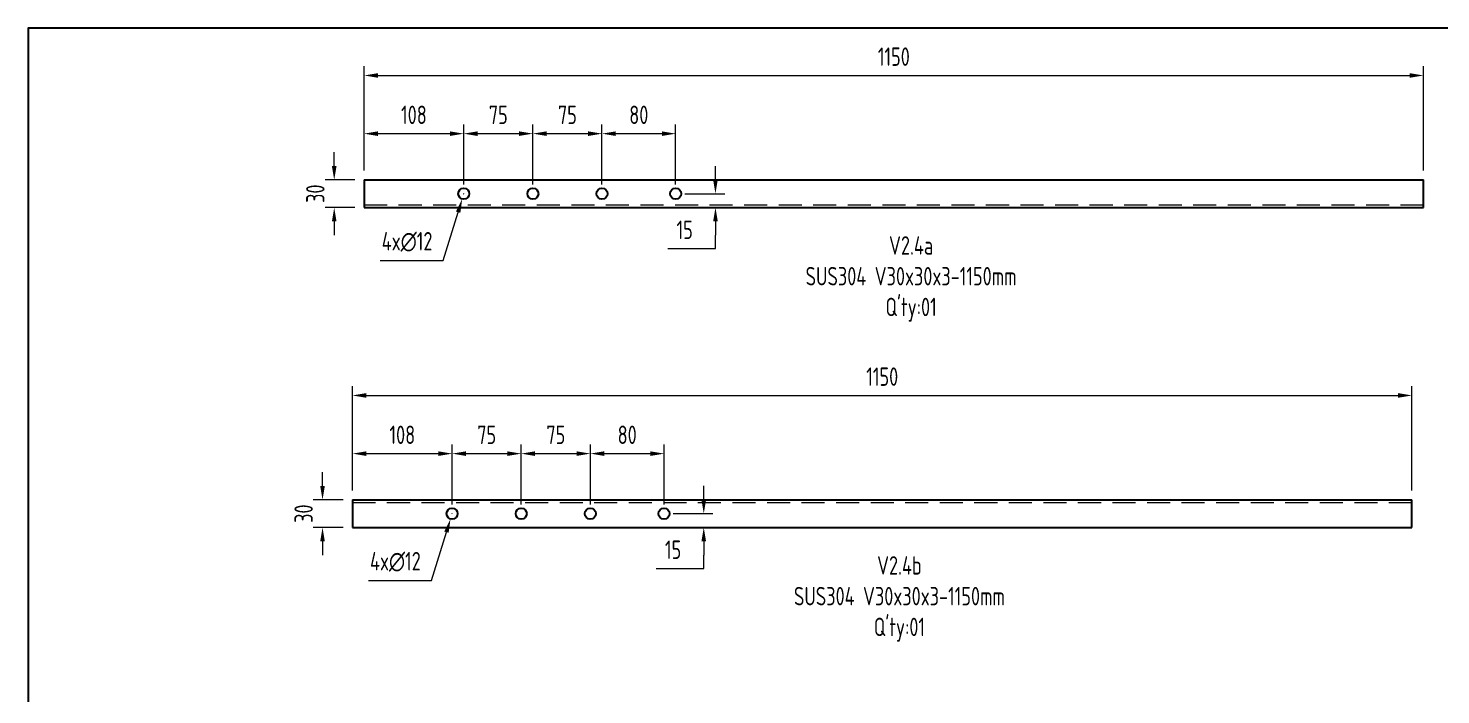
# Model space of a CAD drawing. Header units: millimetres. Extents: x -46397 to 283259, y -8690 to 23983.
# Drawn here: x 248395 to 249928, y -1487 to -764 of the extents above; entities that cross this region are included whole.
import ezdxf

# ---------------------------------------------------------------- set-up
doc = ezdxf.new("R2010")
doc.units = ezdxf.units.MM
doc.linetypes.add('HIDDEN', pattern=[0.375, 0.25, -0.125])
doc.layers.get('Defpoints').update_dxf_attribs({"lineweight": 0})
for name, color, linetype, lineweight in [('CHUAN NET KHUAT', 4, 'HIDDEN', 0), ('Dtext', 255, 'Continuous', 20), ('DUONGCHINH', 7, 'Continuous', 25)]:
    doc.layers.add(name, color=color, linetype=linetype, lineweight=lineweight)
doc.layers.add('DIM', color=8, linetype='Continuous')
doc.styles.add('Chu va so', font='arial.ttf')
doc.styles.add('GHI CHÚ 1', font='isocp_IV25.ttf', dxfattribs={"width": 0.8})
doc.styles.get("Standard").update_dxf_attribs({"font": 'isocp.shx', "width": 0.8})
doc.styles.add('TCVN', font='arial.ttf')
doc.dimstyles.new('1-30SCALE', dxfattribs={"dimtxt": 75, "dimasz": 75, "dimexe": 37.5, "dimexo": 30, "dimgap": 30, "dimtad": 1, "dimtoh": 1, "dimdec": 0, "dimdsep": 46, "dimtxsty": 'GHI CHÚ 1', "dimcen": 0.09, "dimclrd": 256, "dimclre": 256, "dimclrt": 2, "dimadec": 0, "dimazin": 0, "dimtfac": 1, "dimtdec": 0, "dimtofl": 0, "dimtmove": 0, "dimatfit": 3, "dimfxl": 1, "dimlwd": 0, "dimlwe": 0, "dimarcsym": 0})

# ---------------------------------------------------------------- blocks, each defined once
blk = doc.blocks.new('*D1302')
at = {"layer": 'Defpoints', "color": 0, "transparency": 16777216}
for p in [(249909.1, -815.3), (248759.1, -928.5, -1.5), (249909.1, -928.5, -1.5)]:
    blk.add_point(p, dxfattribs=at)
at = {"layer": 'DIM', "linetype": 'Continuous', "lineweight": 0, "transparency": 16777216}
for p, q in [((248759.1, -918.5), (248759.1, -805.3)), ((249909.1, -918.5), (249909.1, -805.3)), ((248774.1, -815.3), (249894.1, -815.3))]:
    blk.add_line(p, q, dxfattribs=at)
at = {"layer": 'DIM', "transparency": 16777216}
for points in [[(248774.1, -812.8), (248774.1, -817.8), (248759.1, -815.3)], [(249894.1, -812.8), (249894.1, -817.8), (249909.1, -815.3)]]:
    blk.add_solid(points, dxfattribs=at)
at = {"layer": 'DIM', "color": 2, "transparency": 16777216, "insert": (249334.1, -794.9), "char_height": 20, "attachment_point": 5, "style": 'GHI CHÚ 1'}
blk.add_mtext('1150', dxfattribs=at)
blk = doc.blocks.new('*D1303')
at = {"layer": 'Defpoints', "color": 0, "transparency": 16777216}
for p in [(248867.3, -878.4), (248759.1, -928.5, -1.5), (248867.3, -943.5, -1.5)]:
    blk.add_point(p, dxfattribs=at)
at = {"layer": 'DIM', "linetype": 'Continuous', "lineweight": 0, "transparency": 16777216}
for p, q in [((248759.1, -918.5), (248759.1, -868.4)), ((248867.3, -933.5), (248867.3, -868.4)), ((248774.1, -878.4), (248852.3, -878.4))]:
    blk.add_line(p, q, dxfattribs=at)
at = {"layer": 'DIM', "transparency": 16777216}
for points in [[(248774.1, -875.9), (248774.1, -880.9), (248759.1, -878.4)], [(248852.3, -875.9), (248852.3, -880.9), (248867.3, -878.4)]]:
    blk.add_solid(points, dxfattribs=at)
at = {"layer": 'DIM', "color": 2, "transparency": 16777216, "insert": (248813.2, -858), "char_height": 20, "attachment_point": 5, "style": 'GHI CHÚ 1'}
blk.add_mtext('108', dxfattribs=at)
blk = doc.blocks.new('*D1298')
at = {"layer": 'Defpoints', "color": 0, "transparency": 16777216}
for p in [(248942.3, -878.4), (248867.3, -943.5, -1.5), (248942.3, -943.5, -1.5)]:
    blk.add_point(p, dxfattribs=at)
at = {"layer": 'DIM', "linetype": 'Continuous', "lineweight": 0, "transparency": 16777216}
for p, q in [((248867.3, -933.5), (248867.3, -868.4)), ((248942.3, -933.5), (248942.3, -868.4)), ((248882.3, -878.4), (248927.3, -878.4))]:
    blk.add_line(p, q, dxfattribs=at)
at = {"layer": 'DIM', "transparency": 16777216}
for points in [[(248882.3, -875.9), (248882.3, -880.9), (248867.3, -878.4)], [(248927.3, -875.9), (248927.3, -880.9), (248942.3, -878.4)]]:
    blk.add_solid(points, dxfattribs=at)
at = {"layer": 'DIM', "color": 2, "transparency": 16777216, "insert": (248904.8, -858), "char_height": 20, "attachment_point": 5, "style": 'GHI CHÚ 1'}
blk.add_mtext('75', dxfattribs=at)
blk = doc.blocks.new('*D1299')
at = {"layer": 'Defpoints', "color": 0, "transparency": 16777216}
for p in [(249017.3, -878.4), (248942.3, -943.5, -1.5), (249017.3, -943.5, -1.5)]:
    blk.add_point(p, dxfattribs=at)
at = {"layer": 'DIM', "linetype": 'Continuous', "lineweight": 0, "transparency": 16777216}
for p, q in [((248942.3, -933.5), (248942.3, -868.4)), ((249017.3, -933.5), (249017.3, -868.4)), ((248957.3, -878.4), (249002.3, -878.4))]:
    blk.add_line(p, q, dxfattribs=at)
at = {"layer": 'DIM', "transparency": 16777216}
for points in [[(248957.3, -875.9), (248957.3, -880.9), (248942.3, -878.4)], [(249002.3, -875.9), (249002.3, -880.9), (249017.3, -878.4)]]:
    blk.add_solid(points, dxfattribs=at)
at = {"layer": 'DIM', "color": 2, "transparency": 16777216, "insert": (248979.8, -858), "char_height": 20, "attachment_point": 5, "style": 'GHI CHÚ 1'}
blk.add_mtext('75', dxfattribs=at)
blk = doc.blocks.new('*D1300')
at = {"layer": 'Defpoints', "color": 0, "transparency": 16777216}
for p in [(249097.3, -878.4), (249017.3, -943.5, -1.5), (249097.3, -943.5, -1.5)]:
    blk.add_point(p, dxfattribs=at)
at = {"layer": 'DIM', "linetype": 'Continuous', "lineweight": 0, "transparency": 16777216}
for p, q in [((249017.3, -933.5), (249017.3, -868.4)), ((249097.3, -933.5), (249097.3, -868.4)), ((249032.3, -878.4), (249082.3, -878.4))]:
    blk.add_line(p, q, dxfattribs=at)
at = {"layer": 'DIM', "transparency": 16777216}
for points in [[(249032.3, -875.9), (249032.3, -880.9), (249017.3, -878.4)], [(249082.3, -875.9), (249082.3, -880.9), (249097.3, -878.4)]]:
    blk.add_solid(points, dxfattribs=at)
at = {"layer": 'DIM', "color": 2, "transparency": 16777216, "insert": (249057.3, -858), "char_height": 20, "attachment_point": 5, "style": 'GHI CHÚ 1'}
blk.add_mtext('80', dxfattribs=at)
blk = doc.blocks.new('*D1301')
at = {"layer": 'Defpoints', "color": 0, "transparency": 16777216}
for p in [(249097.3, -943.5, -1.5), (249097.3, -958.5, -1.5), (249140.5, -958.5)]:
    blk.add_point(p, dxfattribs=at)
at = {"layer": 'DIM', "linetype": 'Continuous', "lineweight": 0, "transparency": 16777216}
for p, q in [((249140.5, -928.5), (249140.5, -913.5)), ((249107.3, -943.5), (249150.5, -943.5)), ((249107.3, -958.5), (249150.5, -958.5)), ((249140.5, -973.5), (249140.5, -988.5)), ((249140.5, -1003), (249140.5, -988.5)), ((249088.8, -1003), (249140.5, -1003))]:
    blk.add_line(p, q, dxfattribs=at)
at = {"layer": 'DIM', "transparency": 16777216}
for points in [[(249138, -928.5), (249143, -928.5), (249140.5, -943.5)], [(249138, -973.5), (249143, -973.5), (249140.5, -958.5)]]:
    blk.add_solid(points, dxfattribs=at)
at = {"layer": 'DIM', "color": 2, "transparency": 16777216, "insert": (249107.1, -982.7), "char_height": 20, "attachment_point": 5, "style": 'GHI CHÚ 1'}
blk.add_mtext('15', dxfattribs=at)
blk = doc.blocks.new('*D1304')
at = {"layer": 'Defpoints', "color": 0, "transparency": 16777216}
for p in [(248759.1, -928.5, -1.5), (248726.7, -958.5), (248759.1, -958.5, -1.5)]:
    blk.add_point(p, dxfattribs=at)
at = {"layer": 'DIM', "linetype": 'Continuous', "lineweight": 0, "transparency": 16777216}
for p, q in [((248726.7, -913.5), (248726.7, -898.5)), ((248749.1, -928.5), (248716.7, -928.5)), ((248749.1, -958.5), (248716.7, -958.5)), ((248726.7, -973.5), (248726.7, -988.5))]:
    blk.add_line(p, q, dxfattribs=at)
at = {"layer": 'DIM', "transparency": 16777216}
for points in [[(248724.2, -913.5), (248729.2, -913.5), (248726.7, -928.5)], [(248724.2, -973.5), (248729.2, -973.5), (248726.7, -958.5)]]:
    blk.add_solid(points, dxfattribs=at)
at = {"layer": 'DIM', "color": 2, "transparency": 16777216, "insert": (248706.2, -943.5), "char_height": 20, "attachment_point": 5, "rotation": 90, "style": 'GHI CHÚ 1'}
blk.add_mtext('30', dxfattribs=at)
blk = doc.blocks.new('*D1305')
at = {"layer": 'Defpoints', "color": 0, "transparency": 16777216}
for p in [(248865.6, -949.2, -1.5), (248869.1, -937.8, -1.5)]:
    blk.add_point(p, dxfattribs=at)
at = {"layer": 'DIM', "lineweight": 0, "transparency": 16777216}
for p, q in [((248867.2, -943.5), (248867.4, -943.5)), ((248867.3, -943.6), (248867.3, -943.4))]:
    blk.add_line(p, q, dxfattribs=at)
at = {"layer": 'DIM', "linetype": 'Continuous', "lineweight": 0, "transparency": 16777216}
for p, q in [((248845, -1016.1), (248861.2, -963.6)), ((248776.5, -1016.1), (248845, -1016.1))]:
    blk.add_line(p, q, dxfattribs=at)
at = {"layer": 'DIM', "transparency": 16777216}
blk.add_solid([(248858.8, -962.8), (248863.6, -964.3), (248865.6, -949.2)], dxfattribs=at)
at = {"layer": 'DIM', "color": 2, "transparency": 16777216, "insert": (248805.8, -995.7), "char_height": 20, "attachment_point": 5, "style": 'GHI CHÚ 1'}
blk.add_mtext('4x∅12', dxfattribs=at)
blk = doc.blocks.new('*U1837')
at = {"lineweight": 25}
for points in [[(0, 0), (2559.4, 0), (2559.4, 1676.5), (0, 1676.5)], [(0, 0), (1935.2, 0), (1935.2, 1676.5), (0, 1676.5)]]:
    blk.add_lwpolyline(points, close=True, dxfattribs=at)
at = {"layer": 'Dtext', "ltscale": 0.1}
for tag, p, height, style in [('FOR_APPROVAL3', (2063.1, 628.9, -0.1), 13.4, 'TCVN'), ('REV_3', (1951.6, 629.7), 11.1, 'TCVN'), ('REV_2', (1951.6, 588.1), 11.1, 'TCVN'), ('FOR_APPROVAL2', (2063.1, 587.3, -0.1), 13.4, 'TCVN'), ('REV_1', (1951.6, 546.5), 11.1, 'TCVN'), ('FOR_APPROVAL1', (2063.1, 545.7, -0.1), 13.4, 'TCVN'), ('REV_0', (1951.6, 504.9), 11.1, 'TCVN'), ('NGUOI_VE', (2181.9, 504.3, -0.1), 13.4, 'TCVN'), ('NGUOI_KIEM_2', (2300.1, 504.3, -0.1), 13.4, 'TCVN'), ('NGUOI_DUYET', (2442.9, 504.3, -0.1), 13.4, 'TCVN'), ('1.1_A4', (2450.1, 25.4, -0.1), 13.4, 'Chu va so'), ('A4_A4', (2494.6, 25.4, -0.1), 13.4, 'Chu va so'), ('REV.', (2531.2, 25.4, -0.1), 13.4, 'Chu va so')]:
    blk.add_attdef(tag, p, '', height=height, dxfattribs=dict(at, style=style))
for tag, p, height, style, width in [('NGAY_REV03', (1979.9, 628.9, -0.1), 11.6, 'TCVN', 0.95), ('NGAY_REV02', (1979.9, 587.3, -0.1), 11.6, 'TCVN', 0.95), ('NGAY_REV01', (1979.9, 545.7, -0.1), 11.6, 'TCVN', 0.95), ('NGAY_REV0', (1979.9, 504.1, -0.1), 11.6, 'TCVN', 0.95), ('DWD.NO', (1978.9, 10.9, -0.1), 17.8, 'Chu va so', 0.85)]:
    blk.add_attdef(tag, p, '', height=height, dxfattribs=dict(at, style=style, width=width))
at = {"layer": 'Dtext', "lineweight": 25, "ltscale": 0.1, "style": 'Chu va so'}
for tag, p, height in [('PROJECT_CODE', (2107.8, 209.6), 26.8), ('TITLE1', (1991.9, 159.8, -0.1), 17.8), ('TITLE2', (1991.9, 117.9, -0.1), 17.8), ('TITLE3', (1991.9, 76.3, -0.1), 17.8)]:
    blk.add_attdef(tag, p, '', height=height, dxfattribs=at)
blk = doc.blocks.new('*D1847')
at = {"layer": 'Defpoints', "color": 0, "transparency": 16777216}
for p in [(249896.5, -1162.3), (248746.5, -1275.5, -1.5), (249896.5, -1275.5, -1.5)]:
    blk.add_point(p, dxfattribs=at)
at = {"layer": 'DIM', "linetype": 'Continuous', "lineweight": 0, "transparency": 16777216}
for p, q in [((248746.5, -1265.5), (248746.5, -1152.3)), ((248761.5, -1162.3), (249881.5, -1162.3)), ((249896.5, -1265.5), (249896.5, -1152.3))]:
    blk.add_line(p, q, dxfattribs=at)
at = {"layer": 'DIM', "transparency": 16777216}
for points in [[(248761.5, -1159.8), (248761.5, -1164.8), (248746.5, -1162.3)], [(249881.5, -1159.8), (249881.5, -1164.8), (249896.5, -1162.3)]]:
    blk.add_solid(points, dxfattribs=at)
at = {"layer": 'DIM', "color": 2, "transparency": 16777216, "insert": (249321.5, -1141.9), "char_height": 20, "attachment_point": 5, "style": 'GHI CHÚ 1'}
blk.add_mtext('1150', dxfattribs=at)
blk = doc.blocks.new('*D1848')
at = {"layer": 'Defpoints', "color": 0, "transparency": 16777216}
for p in [(248854.7, -1225.4), (248746.5, -1275.5, -1.5), (248854.7, -1290.5, -1.5)]:
    blk.add_point(p, dxfattribs=at)
at = {"layer": 'DIM', "linetype": 'Continuous', "lineweight": 0, "transparency": 16777216}
for p, q in [((248746.5, -1265.5), (248746.5, -1215.4)), ((248761.5, -1225.4), (248839.7, -1225.4)), ((248854.7, -1280.5), (248854.7, -1215.4))]:
    blk.add_line(p, q, dxfattribs=at)
at = {"layer": 'DIM', "transparency": 16777216}
for points in [[(248761.5, -1222.9), (248761.5, -1227.9), (248746.5, -1225.4)], [(248839.7, -1222.9), (248839.7, -1227.9), (248854.7, -1225.4)]]:
    blk.add_solid(points, dxfattribs=at)
at = {"layer": 'DIM', "color": 2, "transparency": 16777216, "insert": (248800.6, -1205), "char_height": 20, "attachment_point": 5, "style": 'GHI CHÚ 1'}
blk.add_mtext('108', dxfattribs=at)
blk = doc.blocks.new('*D1849')
at = {"layer": 'Defpoints', "color": 0, "transparency": 16777216}
for p in [(248929.7, -1225.4), (248854.7, -1290.5, -1.5), (248929.7, -1290.5, -1.5)]:
    blk.add_point(p, dxfattribs=at)
at = {"layer": 'DIM', "linetype": 'Continuous', "lineweight": 0, "transparency": 16777216}
for p, q in [((248854.7, -1280.5), (248854.7, -1215.4)), ((248869.7, -1225.4), (248914.7, -1225.4)), ((248929.7, -1280.5), (248929.7, -1215.4))]:
    blk.add_line(p, q, dxfattribs=at)
at = {"layer": 'DIM', "transparency": 16777216}
for points in [[(248869.7, -1222.9), (248869.7, -1227.9), (248854.7, -1225.4)], [(248914.7, -1222.9), (248914.7, -1227.9), (248929.7, -1225.4)]]:
    blk.add_solid(points, dxfattribs=at)
at = {"layer": 'DIM', "color": 2, "transparency": 16777216, "insert": (248892.2, -1205), "char_height": 20, "attachment_point": 5, "style": 'GHI CHÚ 1'}
blk.add_mtext('75', dxfattribs=at)
blk = doc.blocks.new('*D1850')
at = {"layer": 'Defpoints', "color": 0, "transparency": 16777216}
for p in [(249004.7, -1225.4), (248929.7, -1290.5, -1.5), (249004.7, -1290.5, -1.5)]:
    blk.add_point(p, dxfattribs=at)
at = {"layer": 'DIM', "linetype": 'Continuous', "lineweight": 0, "transparency": 16777216}
for p, q in [((248929.7, -1280.5), (248929.7, -1215.4)), ((248944.7, -1225.4), (248989.7, -1225.4)), ((249004.7, -1280.5), (249004.7, -1215.4))]:
    blk.add_line(p, q, dxfattribs=at)
at = {"layer": 'DIM', "transparency": 16777216}
for points in [[(248944.7, -1222.9), (248944.7, -1227.9), (248929.7, -1225.4)], [(248989.7, -1222.9), (248989.7, -1227.9), (249004.7, -1225.4)]]:
    blk.add_solid(points, dxfattribs=at)
at = {"layer": 'DIM', "color": 2, "transparency": 16777216, "insert": (248967.2, -1205), "char_height": 20, "attachment_point": 5, "style": 'GHI CHÚ 1'}
blk.add_mtext('75', dxfattribs=at)
blk = doc.blocks.new('*D1851')
at = {"layer": 'Defpoints', "color": 0, "transparency": 16777216}
for p in [(249084.7, -1225.4), (249004.7, -1290.5, -1.5), (249084.7, -1290.5, -1.5)]:
    blk.add_point(p, dxfattribs=at)
at = {"layer": 'DIM', "linetype": 'Continuous', "lineweight": 0, "transparency": 16777216}
for p, q in [((249004.7, -1280.5), (249004.7, -1215.4)), ((249019.7, -1225.4), (249069.7, -1225.4)), ((249084.7, -1280.5), (249084.7, -1215.4))]:
    blk.add_line(p, q, dxfattribs=at)
at = {"layer": 'DIM', "transparency": 16777216}
for points in [[(249019.7, -1222.9), (249019.7, -1227.9), (249004.7, -1225.4)], [(249069.7, -1222.9), (249069.7, -1227.9), (249084.7, -1225.4)]]:
    blk.add_solid(points, dxfattribs=at)
at = {"layer": 'DIM', "color": 2, "transparency": 16777216, "insert": (249044.7, -1205), "char_height": 20, "attachment_point": 5, "style": 'GHI CHÚ 1'}
blk.add_mtext('80', dxfattribs=at)
blk = doc.blocks.new('*D1852')
at = {"layer": 'Defpoints', "color": 0, "transparency": 16777216}
for p in [(249084.7, -1290.5, -1.5), (249084.7, -1305.5, -1.5), (249127.8, -1305.5)]:
    blk.add_point(p, dxfattribs=at)
at = {"layer": 'DIM', "linetype": 'Continuous', "lineweight": 0, "transparency": 16777216}
for p, q in [((249127.8, -1275.5), (249127.8, -1260.5)), ((249094.7, -1290.5), (249137.8, -1290.5)), ((249094.7, -1305.5), (249137.8, -1305.5)), ((249127.8, -1320.5), (249127.8, -1335.5)), ((249127.8, -1350), (249127.8, -1335.5)), ((249076.1, -1350), (249127.8, -1350))]:
    blk.add_line(p, q, dxfattribs=at)
at = {"layer": 'DIM', "transparency": 16777216}
for points in [[(249125.3, -1275.5), (249130.3, -1275.5), (249127.8, -1290.5)], [(249125.3, -1320.5), (249130.3, -1320.5), (249127.8, -1305.5)]]:
    blk.add_solid(points, dxfattribs=at)
at = {"layer": 'DIM', "color": 2, "transparency": 16777216, "insert": (249094.5, -1329.6), "char_height": 20, "attachment_point": 5, "style": 'GHI CHÚ 1'}
blk.add_mtext('15', dxfattribs=at)
blk = doc.blocks.new('*D1853')
at = {"layer": 'Defpoints', "color": 0, "transparency": 16777216}
for p in [(248746.5, -1275.5, -1.5), (248714, -1305.5), (248746.5, -1305.5, -1.5)]:
    blk.add_point(p, dxfattribs=at)
at = {"layer": 'DIM', "linetype": 'Continuous', "lineweight": 0, "transparency": 16777216}
for p, q in [((248714, -1260.5), (248714, -1245.5)), ((248736.5, -1275.5), (248704, -1275.5)), ((248736.5, -1305.5), (248704, -1305.5)), ((248714, -1320.5), (248714, -1335.5))]:
    blk.add_line(p, q, dxfattribs=at)
at = {"layer": 'DIM', "transparency": 16777216}
for points in [[(248711.5, -1260.5), (248716.5, -1260.5), (248714, -1275.5)], [(248711.5, -1320.5), (248716.5, -1320.5), (248714, -1305.5)]]:
    blk.add_solid(points, dxfattribs=at)
at = {"layer": 'DIM', "color": 2, "transparency": 16777216, "insert": (248693.5, -1290.5), "char_height": 20, "attachment_point": 5, "rotation": 90, "style": 'GHI CHÚ 1'}
blk.add_mtext('30', dxfattribs=at)
blk = doc.blocks.new('*D1854')
at = {"layer": 'Defpoints', "color": 0, "transparency": 16777216}
for p in [(248856.4, -1284.8, -1.5), (248852.9, -1296.2, -1.5)]:
    blk.add_point(p, dxfattribs=at)
at = {"layer": 'DIM', "lineweight": 0, "transparency": 16777216}
for p, q in [((248854.6, -1290.5), (248854.7, -1290.5)), ((248854.7, -1290.6), (248854.7, -1290.4))]:
    blk.add_line(p, q, dxfattribs=at)
at = {"layer": 'DIM', "linetype": 'Continuous', "lineweight": 0, "transparency": 16777216}
for p, q in [((248832.4, -1363.1), (248848.5, -1310.6)), ((248763.8, -1363.1), (248832.4, -1363.1))]:
    blk.add_line(p, q, dxfattribs=at)
at = {"layer": 'DIM', "transparency": 16777216}
blk.add_solid([(248846.1, -1309.8), (248850.9, -1311.3), (248852.9, -1296.2)], dxfattribs=at)
at = {"layer": 'DIM', "color": 2, "transparency": 16777216, "insert": (248793.1, -1342.7), "char_height": 20, "attachment_point": 5, "style": 'GHI CHÚ 1'}
blk.add_mtext('4x∅12', dxfattribs=at)

msp = doc.modelspace()

# ---------------------------------------------------------------- linework, layer by layer
at = {"layer": 'CHUAN NET KHUAT', "ltscale": 100, "extrusion": (-1, 6.12323e-17, 0)}
msp.add_line((248759.13, -955.51, -1.5), (249909.13, -955.51, -1.5), dxfattribs=at)
at = {"layer": 'DUONGCHINH', "extrusion": (-1, 6.12323e-17, 0)}
for p, q in [((248759.13, -928.51, -1.5), (248759.13, -958.51, -1.5)), ((248759.13, -928.51, -1.5), (249909.13, -928.51, -1.5)), ((249909.13, -958.51, -1.5), (249909.13, -928.51, -1.5)), ((248759.13, -958.51, -1.5), (249909.13, -958.51, -1.5))]:
    msp.add_line(p, q, dxfattribs=at)
at = {"layer": 'DUONGCHINH'}
for centre in [(248867.33, -943.51, -1.5), (248942.33, -943.51, -1.5), (249017.33, -943.51, -1.5), (249097.33, -943.51, -1.5)]:
    msp.add_circle(centre, 6, dxfattribs=at)

# ---------------------------------------------------------------- texts
at = {"color": 3, "insert": (249087.44, -989.64, 0), "char_height": 20, "attachment_point": 1}
msp.add_mtext_dynamic_manual_height_columns("\\pxqc;V2.4a\\PSUS304 V30x30x3-1150mm\\PQ'ty:01", width=530.7893, gutter_width=96.62, heights=[133.59], dxfattribs=at)

# ---------------------------------------------------------------- dimensions: what is measured, and where the dimension line sits
at = {"layer": 'DIM'}
for base, p1, p2, picture, middle in [((249909.13, -815.32), (248759.13, -928.51, -1.5), (249909.13, -928.51, -1.5), '*D1302', (249334.13, -794.93)), ((248867.33, -878.4), (248759.13, -928.51, -1.5), (248867.33, -943.51, -1.5), '*D1303', (248813.23, -858.01)), ((248942.33, -878.4), (248867.33, -943.51, -1.5), (248942.33, -943.51, -1.5), '*D1298', (248904.83, -858.01)), ((249017.33, -878.4), (248942.33, -943.51, -1.5), (249017.33, -943.51, -1.5), '*D1299', (248979.83, -858.01)), ((249097.33, -878.4), (249017.33, -943.51, -1.5), (249097.33, -943.51, -1.5), '*D1300', (249057.33, -858.01))]:
    dim = msp.add_linear_dim(base=base, p1=p1, p2=p2, dimstyle='1-30SCALE', override={"dimtxt": 20, "dimasz": 15, "dimexe": 10, "dimexo": 10, "dimgap": 10, "dimtmove": 1}, dxfattribs=at)
    dim.commit()
    dim.dimension.update_dxf_attribs({"geometry": picture, "text_midpoint": middle})
for base, p1, p2, picture, middle in [((248726.69, -958.51), (248759.13, -928.51, -1.5), (248759.13, -958.51, -1.5), '*D1304', (248726.57, -943.49)), ((249140.48, -958.51), (249097.33, -943.51, -1.5), (249097.33, -958.51, -1.5), '*D1301', (249131.17, -1003.05))]:
    dim = msp.add_linear_dim(base=base, p1=p1, p2=p2, angle=90, dimstyle='1-30SCALE', override={"dimtxt": 20, "dimasz": 15, "dimexe": 10, "dimexo": 10, "dimgap": 10, "dimtmove": 1}, dxfattribs=at)
    dim.commit()
    dim.dimension.update_dxf_attribs({"geometry": picture, "text_midpoint": middle, "dimtype": 160})
dim = msp.add_diameter_dim_2p(p1=(248869.09, -937.77, -1.5), p2=(248865.57, -949.24, -1.5), text='4x<>', dimstyle='1-30SCALE', override={"dimtxt": 20, "dimasz": 15, "dimexe": 10, "dimexo": 10, "dimgap": 10, "dimpost": '', "dimtmove": 1}, dxfattribs=at)
dim.commit()
dim.dimension.update_dxf_attribs({"geometry": '*D1305', "text_midpoint": (248845.03, -1016.15), "dimtype": 163})

# ---------------------------------------------------------------- next in the draw order: block references
at = {"xscale": 0.9084576280678549, "yscale": 0.9084576280678549, "zscale": 0.9084576280678549}
msp.add_blockref('*U1837', (248394.6, -2287.18), dxfattribs=at)

# ---------------------------------------------------------------- next in the draw order: linework, layer by layer
at = {"layer": 'CHUAN NET KHUAT', "ltscale": 100, "extrusion": (-1, -6.12323e-17, 0)}
msp.add_line((248746.46, -1278.49, -1.5), (249896.46, -1278.49, -1.5), dxfattribs=at)
at = {"layer": 'DUONGCHINH', "extrusion": (-1, 6.12323e-17, 0)}
for p, q in [((248746.46, -1275.49, -1.5), (248746.46, -1305.49, -1.5)), ((248746.46, -1275.49, -1.5), (249896.46, -1275.49, -1.5)), ((249896.46, -1305.49, -1.5), (249896.46, -1275.49, -1.5)), ((248746.46, -1305.49, -1.5), (249896.46, -1305.49, -1.5))]:
    msp.add_line(p, q, dxfattribs=at)
at = {"layer": 'DUONGCHINH'}
for centre in [(248854.66, -1290.49, -1.5), (248929.66, -1290.49, -1.5), (249004.66, -1290.49, -1.5), (249084.66, -1290.49, -1.5)]:
    msp.add_circle(centre, 6, dxfattribs=at)

# ---------------------------------------------------------------- next in the draw order: texts
at = {"color": 3, "insert": (249074.77, -1336.62, 0), "char_height": 20, "attachment_point": 1}
msp.add_mtext_dynamic_manual_height_columns("\\pxqc;V2.4b\\PSUS304 V30x30x3-1150mm\\PQ'ty:01", width=530.7893, gutter_width=96.62, heights=[133.59], dxfattribs=at)

# ---------------------------------------------------------------- next in the draw order: dimensions: what is measured, and where the dimension line sits
at = {"layer": 'DIM'}
for base, p1, p2, picture, middle in [((249896.46, -1162.31), (248746.46, -1275.49, -1.5), (249896.46, -1275.49, -1.5), '*D1847', (249321.46, -1141.92)), ((248854.66, -1225.39), (248746.46, -1275.49, -1.5), (248854.66, -1290.49, -1.5), '*D1848', (248800.56, -1205)), ((248929.66, -1225.39), (248854.66, -1290.49, -1.5), (248929.66, -1290.49, -1.5), '*D1849', (248892.16, -1205)), ((249004.66, -1225.39), (248929.66, -1290.49, -1.5), (249004.66, -1290.49, -1.5), '*D1850', (248967.16, -1205)), ((249084.66, -1225.39), (249004.66, -1290.49, -1.5), (249084.66, -1290.49, -1.5), '*D1851', (249044.66, -1205))]:
    dim = msp.add_linear_dim(base=base, p1=p1, p2=p2, dimstyle='1-30SCALE', override={"dimtxt": 20, "dimasz": 15, "dimexe": 10, "dimexo": 10, "dimgap": 10, "dimtmove": 1}, dxfattribs=at)
    dim.commit()
    dim.dimension.update_dxf_attribs({"geometry": picture, "text_midpoint": middle})
for base, p1, p2, picture, middle in [((248714.02, -1305.49), (248746.46, -1275.49, -1.5), (248746.46, -1305.49, -1.5), '*D1853', (248713.9, -1290.47)), ((249127.81, -1305.49), (249084.66, -1290.49, -1.5), (249084.66, -1305.49, -1.5), '*D1852', (249118.5, -1350.03))]:
    dim = msp.add_linear_dim(base=base, p1=p1, p2=p2, angle=90, dimstyle='1-30SCALE', override={"dimtxt": 20, "dimasz": 15, "dimexe": 10, "dimexo": 10, "dimgap": 10, "dimtmove": 1}, dxfattribs=at)
    dim.commit()
    dim.dimension.update_dxf_attribs({"geometry": picture, "text_midpoint": middle, "dimtype": 160})
dim = msp.add_diameter_dim_2p(p1=(248856.42, -1284.76, -1.5), p2=(248852.9, -1296.23, -1.5), text='4x<>', dimstyle='1-30SCALE', override={"dimtxt": 20, "dimasz": 15, "dimexe": 10, "dimexo": 10, "dimgap": 10, "dimpost": '', "dimtmove": 1}, dxfattribs=at)
dim.commit()
dim.dimension.update_dxf_attribs({"geometry": '*D1854', "text_midpoint": (248832.36, -1363.13), "dimtype": 163})

doc.saveas('drawing.dxf')
